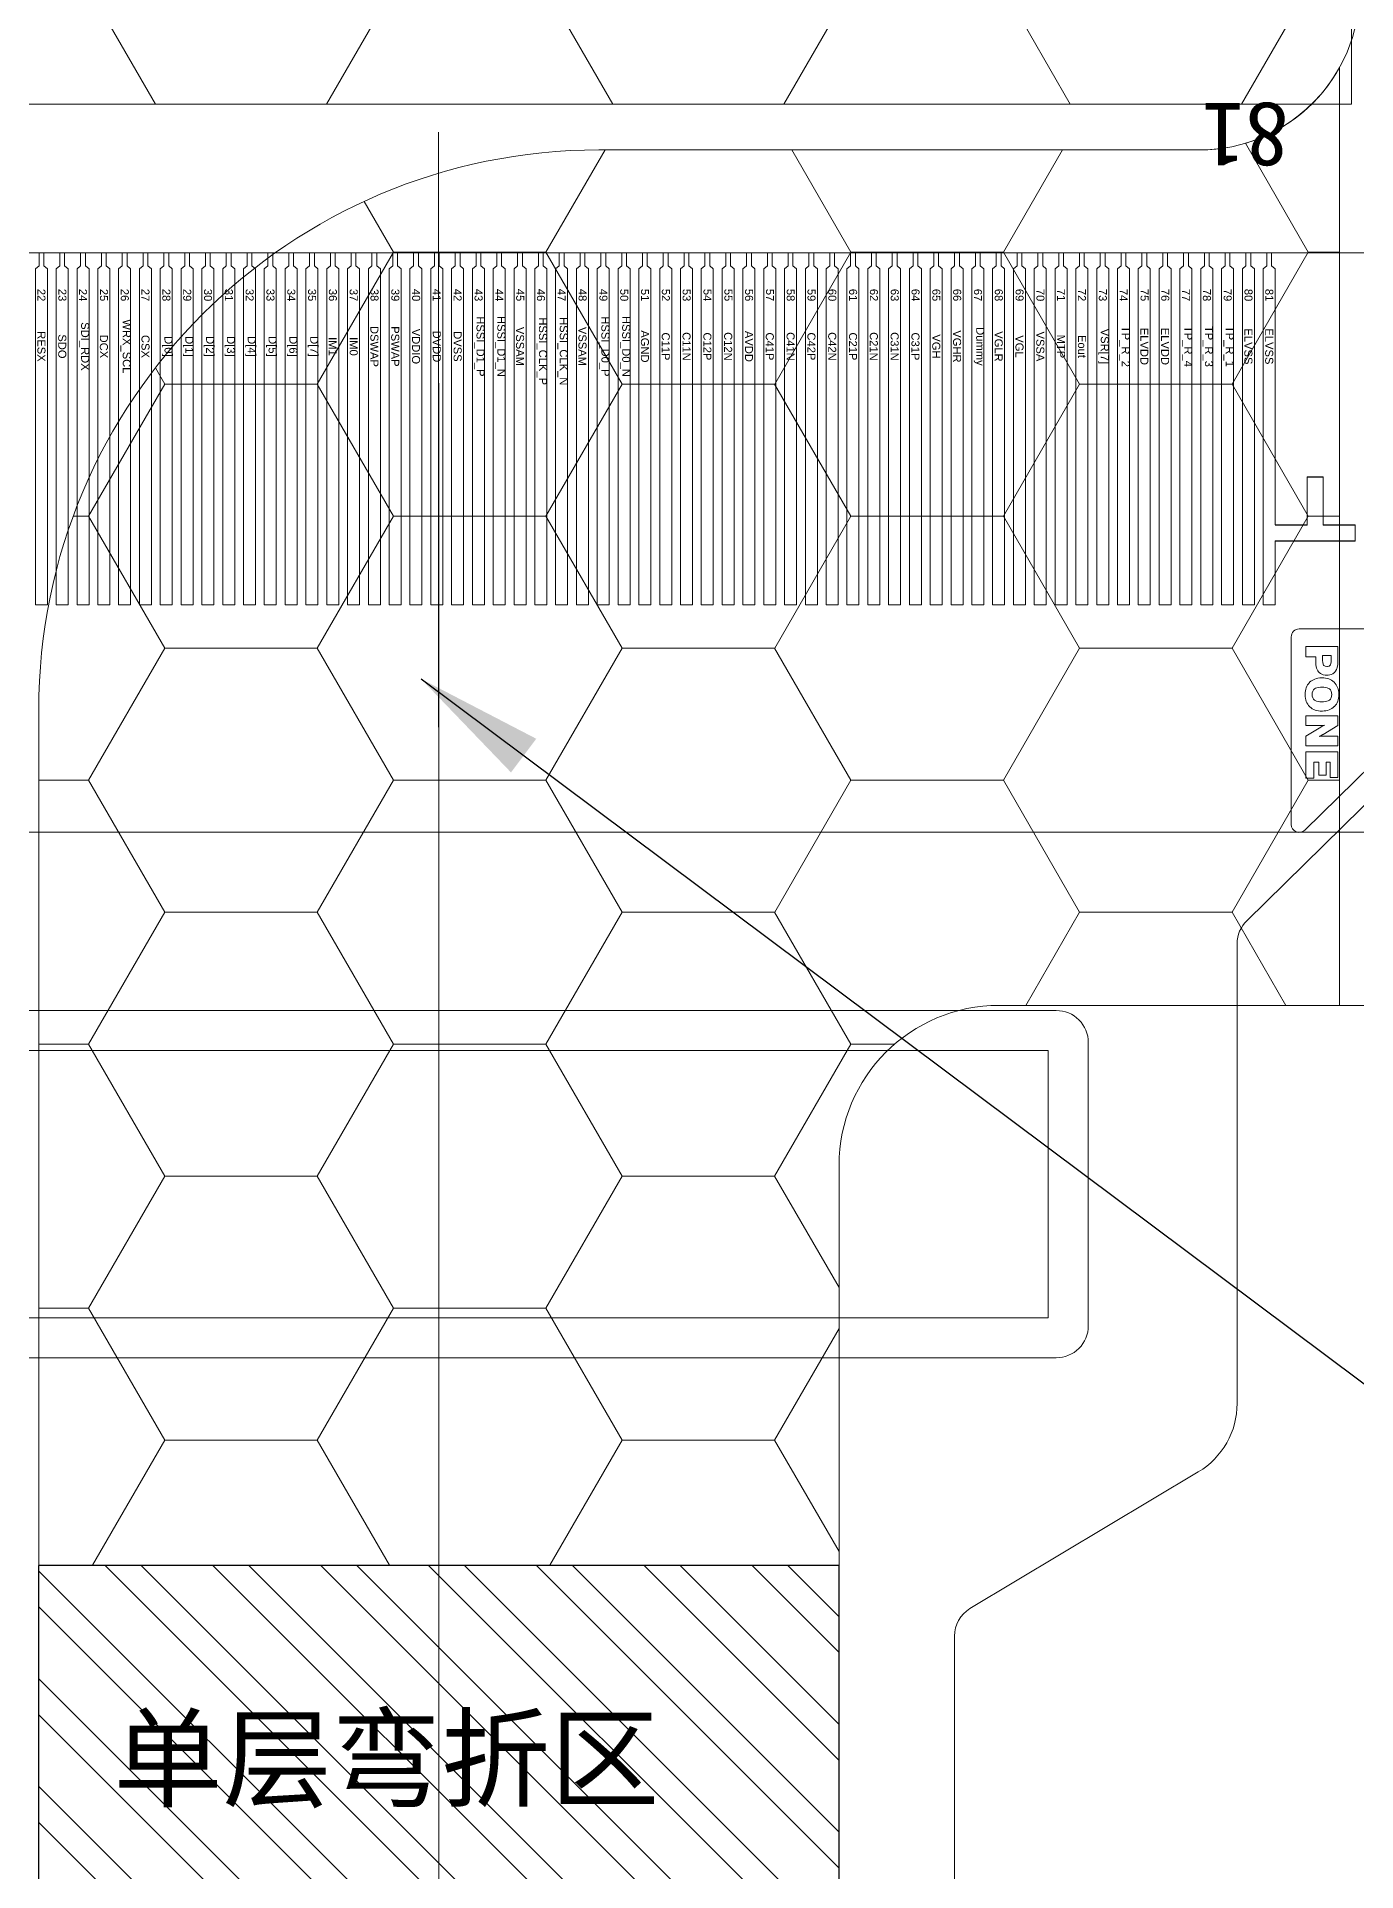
# Model space of a CAD drawing. Header units: millimetres. Extents: x 1403 to 2381, y 158 to 387.
# Drawn here: x 2269.88 to 2278.12, y 297.57 to 309.03 of the extents above; entities that cross this region are included whole.
import ezdxf
from ezdxf.enums import TextEntityAlignment as Align
from ezdxf.lldxf.tags import DXFTag

# ---------------------------------------------------------------- set-up
doc = ezdxf.new("R2010")
doc.units = ezdxf.units.MM
doc.layers.get('0').update_dxf_attribs({"lineweight": 5})
for name, color, linetype, lineweight in [('COF', 2, 'Continuous', 5), ('DIM', 3, 'Continuous', 5), ('EMI', 5, 'Continuous', 5), ('Encap', 210, 'Continuous', 5), ('FPC', 50, 'Continuous', 5), ('ITO', 2, 'Continuous', 5), ('MFPC', 50, 'Continuous', 5)]:
    doc.layers.add(name, color=color, linetype=linetype, lineweight=lineweight)
doc.styles.add('MBC_Arial_Font', font='arial.ttf')
doc.styles.add('RD', font='ROMAND.shx', dxfattribs={"width": 0.8})
doc.styles.add('汉字', font='SimSun.ttf')
tags = doc.linetypes.add('CENTER', pattern=[0.6, 0.375, -0.075, 0.075, -0.075]).pattern_tags.tags
tags[10:11] = [DXFTag(74, 4), DXFTag(75, 0), DXFTag(340, '0'), DXFTag(46, 1.0), DXFTag(50, 0.0), DXFTag(44, 0.0), DXFTag(45, 0.0)]
tags[8:9] = [DXFTag(74, 4), DXFTag(75, 0), DXFTag(340, '0'), DXFTag(46, 1.0), DXFTag(50, 0.0), DXFTag(44, 0.0), DXFTag(45, 0.0)]
tags[6:7] = [DXFTag(74, 4), DXFTag(75, 0), DXFTag(340, '0'), DXFTag(46, 1.0), DXFTag(50, 0.0), DXFTag(44, 0.0), DXFTag(45, 0.0)]
tags[4:5] = [DXFTag(74, 4), DXFTag(75, 0), DXFTag(340, '0'), DXFTag(46, 1.0), DXFTag(50, 0.0), DXFTag(44, 0.0), DXFTag(45, 0.0)]
doc.dimstyles.new('DIM', dxfattribs={"dimtxt": 1.5, "dimasz": 0.8, "dimexe": 0, "dimexo": 0.5, "dimgap": 0.11, "dimtad": 0, "dimzin": 1, "dimdsep": 46, "dimtxsty": 'RD', "dimcen": 0, "dimclrd": 256, "dimclre": 256, "dimclrt": 256, "dimadec": 0, "dimazin": 0, "dimtm": 1e-09, "dimtfac": 1, "dimtofl": 0, "dimtmove": 0, "dimatfit": 3, "dimfxl": 1, "dimlwe": -1, "dimarcsym": 0})
pattern_1 = [(180, (3411.774351580139, 0.001072828725682484), (-1.42875, 0.8248889999999999), [0.9524999999999999, -1.905]), (60.00000000000001, (3411.774351580139, 0.001072828725682484), (1.428749829302342, 0.8248892956570172), [0.9524999999999997, -1.904999999999999]), (120, (3411.774351580139, 0.001072828725682484), (-1.706976584081587e-07, 1.649778295657017), [-1.905, 0.9524999999999998])]

# ---------------------------------------------------------------- blocks, each defined once
blk = doc.blocks.new('R104A3M-001-PNL-V01-C')
at = {"layer": 'Encap', "color": 1, "linetype": 'CENTER', "lineweight": 5}
blk.add_line((264.9482647101402, 289.9157693965858), (264.9482647101402, 340.9086650981951), dxfattribs=at)
blk = doc.blocks.new('R104A3M-002-COF-V01-C')
at = {"layer": 'COF', "color": 4}
blk.add_lwpolyline([(532.543279589846, -65.01320384975122), (526.4758664044011, -65.01320384975168, 0.4142135623724291), (526.2758664044004, -65.2132038497515), (526.2758664043986, -67.90687367031512, -0.263630318389418), (526.178648032027, -68.07844271478905), (524.7526189280461, -68.93273197660602, 0.2636303183895449), (524.5095729971208, -69.36165458779112), (524.5095729971226, -72.23512940502258, -0.2013656865908951), (524.4496537203386, -72.37787880426265), (523.2514422739087, -73.55368988909947, 0.2013656865899348), (523.1915229971228, -73.69643928833955), (523.1915229971228, -76.35152789975143, 0.4142135623724291), (523.3915229971235, -76.5515278997517), (535.6276229971236, -76.5515278997517, 0.4142135623697652), (535.8276229971225, -76.35152789975143), (535.8276229971225, -73.69643928833955, 0.2013656865896812), (535.7677037203384, -73.55368988909856), (534.5694922739085, -72.3778788042618, -0.2013656865918542), (534.5095729971226, -72.23512940502167), (534.5095729971226, -69.36165458779112, 0.2636303183893017), (534.2665270661973, -68.93273197660608), (532.8404979622146, -68.0784427147849, -0.263630318389468), (532.743279589843, -67.90687367031103), (532.7432795898467, -65.21320384975104, 0.4142135623724291)], format="xyb", close=True, dxfattribs=at)
at = {"layer": 'COF', "color": 6}
blk.add_lwpolyline([(525.4395729971247, -71.61652789990075), (525.4395729971247, -69.84652789990065, -0.414213562373095), (525.6395729971255, -69.64652789990066), (533.3795729971234, -69.64652789990066, -0.414213562373095), (533.5795729971242, -69.84652789990065), (533.5795729971242, -71.61652789990075, -0.414213562373095), (533.3795729971234, -71.81652789990073), (525.6395729971255, -71.81652789990073, -0.414213562373095)], format="xyb", close=True, dxfattribs=at)
at = {"layer": 'COF', "color": 1}
blk.add_lwpolyline([(525.6895729971247, -71.56652789990073), (525.6895729971247, -69.89652789990066), (533.3295729971242, -69.89652789990066), (533.3295729971242, -71.56652789990073)], close=True, dxfattribs=at)
at = {"layer": 'COF'}
blk.add_lwpolyline([(524.122072997533, -74.20152789975111, 0.4142135623794217), (524.1720729975323, -74.15152789975144), (524.1720729975323, -72.97954679739314, 0.6647720359823405), (524.0870528167297, -72.94385944758307), (523.3565028163184, -73.66075193852919, 0.2013656866385512), (523.3415229971224, -73.69643928833898), (523.3415229971224, -74.15152789975144, 0.4142135623800876), (523.3915229971217, -74.20152789975145)], format="xyb", close=True, dxfattribs=at)
for points in [[(523.9277116150106, -73.272806349289), (523.9278120672489, -73.36846220610948), (523.9543372832204, -73.36848263421177), (523.9543651397244, -73.287635463534), (524.0002360221342, -73.287604061656), (524.0002081656321, -73.36845123233468), (524.0311708382096, -73.3684855042751), (524.0310953724102, -73.26881603176878), (524.0797709826647, -73.26874352044558), (524.0797709826647, -73.43255706641628), (523.879846038114, -73.43275602938354), (523.8798836865999, -73.27285657540995)], [(523.9726308179625, -73.54186396061993), (523.9743038964507, -73.54097170836792), (523.9839185264618, -73.53562933745832), (523.9928956646099, -73.53085836252865), (523.9951804887996, -73.52965639660431), (523.9847431633834, -73.53100743703033), (523.9843193224615, -73.5310185796319), (523.9741213941479, -73.53154768437287), (523.8798365837856, -73.53167734373471), (523.8798647779431, -73.47069920411047), (524.0797270875692, -73.47059976483467), (524.0797357821748, -73.53174006307415), (523.987445159818, -73.58786821659248), (523.9785417991998, -73.59296350875718), (523.9767065620936, -73.59389264977233), (523.9676925351841, -73.59850146608676), (523.9627616808057, -73.60081701684464), (523.9733500222383, -73.59900524673264), (523.9758192902473, -73.59861407389087), (523.9860798534874, -73.59798544546027), (524.0796791406183, -73.59784118253663), (524.0796509464608, -73.65881932215996), (523.8798881605244, -73.65898139636408), (523.8798537197572, -73.5981027804304)], [(524.0848216200111, -73.80337828401514), (524.0835412338083, -73.81424367103807), (524.0814277693235, -73.8244458200337), (524.0784185916264, -73.8340842546944), (524.0746758593332, -73.8431220862534), (524.0700374138278, -73.85159620347474), (524.0644663663488, -73.85934444774591), (524.0580991293491, -73.86659161260502), (524.0568610343826, -73.8678965631783), (524.0496864652605, -73.87421880770523), (524.0419036113954, -73.87974140174936), (524.0336119964768, -73.88452698024173), (524.0246125731273, -73.8884502733257), (524.0150048650366, -73.8915739159296), (524.0048515071294, -73.89379838436287), (523.9940898644772, -73.89522320231515), (523.9827199370875, -73.89584836978736), (523.979915209241, -73.89588947923255), (523.9684861078813, -73.89550480624291), (523.9575580859337, -73.89432394373068), (523.947193778321, -73.89224736800895), (523.9374927087347, -73.88933771399968), (523.9283922422501, -73.88569450539796), (523.9198554901004, -73.88115558358402), (523.911981975979, -73.87578358348435), (523.9046095412659, -73.86961539386482), (523.9028696071682, -73.86796460057792), (523.896385204026, -73.86082692021989), (523.8907999750545, -73.8531435900453), (523.8860143965603, -73.84485197512674), (523.8820284685526, -73.83595207546784), (523.8789048259468, -73.82634436737533), (523.8766803575154, -73.81619100946716), (523.8752555395613, -73.80542936681775), (523.8746303720918, -73.79405943942527), (523.8746741827736, -73.79200286973571), (523.8751214906906, -73.78047424468639), (523.8763392419669, -73.7697083813531), (523.8785153413801, -73.75940670866873), (523.8815245190772, -73.74976827400803), (523.8852672513704, -73.74073044244994), (523.8899056968739, -73.73225632522679), (523.8954767443529, -73.72450808095743), (523.9018439813544, -73.71726091609742), (523.9028572827765, -73.71609237797782), (523.9100318518986, -73.7097701334518), (523.9178147057637, -73.70424753940586), (523.9262058443701, -73.69952459583999), (523.9351426327949, -73.69570082644566), (523.9447503408874, -73.69257718384267), (523.9549036987946, -73.6903527154094), (523.9657279763696, -73.68882837376748), (523.977097903763, -73.68820320629527), (523.9800021552974, -73.68822473177568), (523.9915307803467, -73.68867203969182), (524.0024588022961, -73.68985290220405), (524.0127235862192, -73.69186684300018), (524.0224246558055, -73.69477649700855), (524.0316246459797, -73.69848234053768), (524.0400618744379, -73.70295862742512), (524.0479980234877, -73.70823110383424), (524.0553078232724, -73.71449881714432), (524.0568487099908, -73.71602434057729), (524.0633957480595, -73.7230624972475), (524.0690805007225, -73.73080846234768), (524.073902967978, -73.73926223588148), (524.0778888959858, -73.74816213554038), (524.0809130149019, -73.75770720870639), (524.0832996419513, -73.76782367785052), (524.0847244599017, -73.77858532050084), (524.0853017527616, -73.79100365289867)], [(524.0373752412879, -73.81297780398324), (524.0325634945648, -73.82106496904669), (524.0265497819191, -73.82686730991952), (524.0194190234788, -73.8311329847578), (524.0109575683045, -73.83442224693806), (524.000866845322, -73.83654719168078), (523.9892832669893, -73.83773261252861), (523.9798961317565, -73.83807727345027), (523.9672581425557, -73.83762650457481), (523.956094184462, -73.83615821359342), (523.9464042574773, -73.83367240050882), (523.9383505202177, -73.83013217655605), (523.9332748120205, -73.8269377953169), (523.9266762816287, -73.82042300326009), (523.9220897505174, -73.81225665819545), (523.9192535363827, -73.80241301395961), (523.9184884954966, -73.79192765717687), (523.9194960567902, -73.78061268306863), (523.9224057107976, -73.77091161348142), (523.9273169812104, -73.76288708334539), (523.9333306938561, -73.75708474247256), (523.9402992936803, -73.75285595639832), (523.9487976376195, -73.74972885283512), (523.9589509955285, -73.74750438440276), (523.9705345738612, -73.74631896355311), (523.9800212327818, -73.74603693755796), (523.9927587456741, -73.74655034136083), (524.003922703766, -73.74801863234131), (524.0135131070629, -73.75044181050032), (524.0216294792472, -73.75388251076254), (524.0265061400632, -73.7569516221505), (524.0331046704587, -73.76346641420639), (524.0377907252578, -73.77169539419663), (524.0404647807782, -73.78157592719651), (524.0413550915155, -73.79186223659997), (524.0402848952936, -73.80327673439785)], [(523.8798892579025, -74.01022945274178), (523.8799530746192, -73.99776476475779), (523.8804484139027, -73.98682213924656), (523.8812131171317, -73.97743846497576), (523.8819785800852, -73.9718067240832), (523.8843683304412, -73.96094479802048), (523.8876391904441, -73.95133210952315), (523.8892969056496, -73.94737344711973), (523.8946981128711, -73.93812888653918), (523.9012790008119, -73.93032146830262), (523.9090395694757, -73.92395119241098), (523.912599377395, -73.92160643453042), (523.9214623882899, -73.91745834790288), (523.931081238984, -73.91475854622274), (523.9416438342532, -73.91320845841744), (523.9493356057928, -73.9129083679021), (523.9608015959157, -73.9134551995079), (523.971390697071, -73.91539536277776), (523.9808043381881, -73.91854095293036), (523.9893042015747, -73.92291771612724), (523.9968276523005, -73.92862517606079), (524.0007793927844, -73.93250161957019), (524.006154431775, -73.93963583896982), (524.0106414391948, -73.94773954910886), (524.0140782564295, -73.95684963874953), (524.0165275184054, -73.96686658420401), (524.0179265901961, -73.97788990916013), (524.0185002653443, -73.98978320116692), (524.0184675128485, -74.02824974050725), (524.0796704460145, -74.02814152221015), (524.0796945039028, -74.09234823060103), (523.8798321942768, -74.09244766987865)], [(523.9760350515307, -74.00890897005627), (523.9760403695918, -74.03517250372022), (523.9221422558066, -74.03515393271698), (523.9221480803453, -74.00931423997679), (523.9226760877109, -73.99589120385588), (523.9243545686722, -73.98527635653807), (523.9269587296903, -73.97760611047795), (523.9281487932903, -73.97571516036567), (523.9348480291656, -73.96992742305372), (523.9448907207834, -73.967216478772), (523.9492912886299, -73.96706816399399), (523.9603926117952, -73.96863597866411), (523.9681554596273, -73.97352150291351), (523.9699434250897, -73.97575829573941), (523.9729890694825, -73.98239911737107), (523.9750659828596, -73.99190384081282), (523.9759493716801, -74.00440887852017)], [(524.3470729971241, -74.35152789975143), (524.3470729971241, -76.451494649751), (524.3245729972941, -76.47149464975098), (524.3245729972941, -76.5515278997517), (524.2945729972935, -76.5515278997517), (524.2945729972935, -76.47149464975098), (524.2720729975272, -76.451494649751), (524.2720729971234, -74.85149465264237), (524.0720729971226, -74.85149465264237), (524.0720729971226, -75.15149465264255), (523.9720729971223, -75.15149465264255), (523.9720729971223, -74.85149465264237), (523.7720729971234, -74.85149465264237), (523.7720729971234, -74.75149465264246), (524.2720729978637, -74.75149465264246), (524.2720729979019, -74.35152789975143)]]:
    blk.add_lwpolyline(points, close=True, dxfattribs=at)
for points in [[(524.4770729969541, -74.35152789975143), (524.4770729962793, -76.451494649751), (524.4545729967331, -76.47149464975098), (524.4545729964932, -76.5515278997517), (524.4245729967342, -76.5515278997517), (524.4245729967342, -76.47149464975098), (524.4020729970789, -76.451494649751), (524.402072997101, -74.35152789975143), (524.4770729963232, -74.35152789975143)], [(524.6070729955222, -74.35152789975143), (524.5320729970781, -74.35152789975143), (524.5320729970781, -76.451494649751), (524.5545729967334, -76.47149464975098), (524.5545729956916, -76.5515278997517), (524.5845729967323, -76.5515278997517), (524.5845729967323, -76.47149464975098), (524.6070729962785, -76.451494649751), (524.6070729969533, -74.35152789975143)], [(524.7370729968234, -74.35152789975143), (524.7370729962795, -76.451494649751), (524.7145729967333, -76.47149464975098), (524.7145729948913, -76.5515278997517), (524.6845729967345, -76.5515278997517), (524.6845729967345, -76.47149464975098), (524.6620729970791, -76.451494649751), (524.6620729954991, -74.35152789975143), (524.7370729947213, -74.35152789975143)], [(524.7920729946982, -74.35152789975143), (524.8670729967953, -74.35152789975143), (524.8670729962787, -76.451494649751), (524.8445729967325, -76.47149464975098), (524.8445729940904, -76.5515278997517), (524.8145729967337, -76.5515278997517), (524.8145729967337, -76.47149464975098), (524.7920729970783, -76.451494649751), (524.7920729976222, -74.35152789975143)], [(524.9970729931194, -74.35152789975143), (524.9220729970775, -74.35152789975143), (524.9220729970793, -76.451494649751), (524.9445729967347, -76.47149464975098), (524.9445729932888, -76.5515278997517), (524.9745729967335, -76.5515278997517), (524.9745729967335, -76.47149464975098), (524.9970729962797, -76.451494649751), (524.9970729970564, -74.35152789975143)], [(525.1270729923185, -74.35152789975143), (525.0520729978534, -74.35152789975143), (525.0520729970785, -76.451494649751), (525.0745729967339, -76.47149464975098), (525.0745729924879, -76.5515278997517), (525.1045729967327, -76.5515278997517), (525.1045729967327, -76.47149464975098), (525.1270729962789, -76.451494649751), (525.1270729970938, -74.35152789975143)], [(525.2570729915176, -74.35152789975143), (525.1820729970796, -74.35152789975143), (525.1820729970796, -76.451494649751), (525.2045729967349, -76.47149464975098), (525.204572991687, -76.5515278997517), (525.2345729967337, -76.5515278997517), (525.2345729967337, -76.47149464975098), (525.2570729962799, -76.451494649751), (525.2570729970948, -74.35152789975143)], [(525.3870729907167, -74.35152789975143), (525.3120729970788, -74.35152789975143), (525.3120729970788, -76.451494649751), (525.3345729967341, -76.47149464975098), (525.334572990886, -76.5515278997517), (525.3645729967329, -76.5515278997517), (525.3645729967329, -76.47149464975098), (525.3870729962791, -76.451494649751), (525.387072997094, -74.35152789975143)], [(525.517072997095, -74.35152789975143), (525.5170729962801, -76.451494649751), (525.494572996734, -76.47149464975098), (525.4945729900858, -76.5515278997517), (525.4645729967351, -76.5515278997517), (525.4645729967351, -76.47149464975098), (525.4420729970798, -76.451494649751), (525.4420729906935, -74.35152789975143), (525.5170729899157, -74.35152789975143)], [(525.6470729968105, -74.35152789975143), (525.6470729962793, -76.451494649751), (525.6245729967331, -76.47149464975098), (525.6245729892848, -76.5515278997517), (525.5945729967343, -76.5515278997517), (525.5945729967343, -76.47149464975098), (525.572072997079, -76.451494649751), (525.5720729898926, -74.35152789975143), (525.6470729891148, -74.35152789975143)], [(525.7770729968079, -74.35152789975143), (525.7770729962785, -76.451494649751), (525.7545729967323, -76.47149464975098), (525.7545729884839, -76.5515278997517), (525.7245729967335, -76.5515278997517), (525.7245729967335, -76.47149464975098), (525.7020729970782, -76.451494649751), (525.7020729890917, -74.35152789975143), (525.7770729883139, -74.35152789975143)], [(525.9070729968071, -74.35152789975143), (525.9070729962796, -76.451494649751), (525.8845729967334, -76.47149464975098), (525.884572987683, -76.5515278997517), (525.8545729967345, -76.5515278997517), (525.8545729967345, -76.47149464975098), (525.8320729970792, -76.451494649751), (525.8320729882907, -74.35152789975143), (525.907072987513, -74.35152789975143)], [(526.037072986712, -74.35152789975143), (525.9620729970802, -74.35152789975143), (525.9620729970784, -76.451494649751), (525.9845729967337, -76.47149464975098), (525.9845729868814, -76.5515278997517), (526.0145729967326, -76.5515278997517), (526.0145729967326, -76.47149464975098), (526.0370729962788, -76.451494649751), (526.0370729968081, -74.35152789975143)], [(526.1670729967655, -74.35152789975143), (526.1670729962798, -76.451494649751), (526.1445729967336, -76.47149464975098), (526.1445729860811, -76.5515278997517), (526.1145729967348, -76.5515278997517), (526.1145729967348, -76.47149464975098), (526.0920729970794, -76.451494649751), (526.0920729866889, -74.35152789975143), (526.1670729859111, -74.35152789975143)], [(526.2970729968174, -74.35152789975143), (526.297072996279, -76.451494649751), (526.2745729967328, -76.47149464975098), (526.2745729852802, -76.5515278997517), (526.244572996734, -76.5515278997517), (526.244572996734, -76.47149464975098), (526.2220729970786, -76.451494649751), (526.222072985888, -74.35152789975143), (526.2970729851102, -74.35152789975143)], [(526.4270729968184, -74.35152789975143), (526.42707299628, -76.451494649751), (526.4045729967338, -76.47149464975098), (526.4045729844793, -76.5515278997517), (526.374572996735, -76.5515278997517), (526.374572996735, -76.47149464975098), (526.3520729970796, -76.451494649751), (526.352072985087, -74.35152789975143), (526.4270729843092, -74.35152789975143)], [(526.5570729968158, -74.35152789975143), (526.5570729962792, -76.451494649751), (526.534572996733, -76.47149464975098), (526.5345729836783, -76.5515278997517), (526.5045729967342, -76.5515278997517), (526.5045729967342, -76.47149464975098), (526.4820729970788, -76.451494649751), (526.4820729842861, -74.35152789975143), (526.5570729835083, -74.35152789975143)], [(526.687072996815, -74.35152789975143), (526.6870729962784, -76.451494649751), (526.6645729967322, -76.47149464975098), (526.6645729828774, -76.5515278997517), (526.6345729967334, -76.5515278997517), (526.6345729967334, -76.47149464975098), (526.612072997078, -76.451494649751), (526.6120729834852, -74.35152789975143), (526.6870729827074, -74.35152789975143)], [(526.817072996816, -74.35152789975143), (526.8170729962794, -76.451494649751), (526.7945729967332, -76.47149464975098), (526.7945729820765, -76.5515278997517), (526.7645729967344, -76.5515278997517), (526.7645729967344, -76.47149464975098), (526.742072997079, -76.451494649751), (526.7420729826842, -74.35152789975143), (526.8170729819064, -74.35152789975143)], [(526.9470729968152, -74.35152789975143), (526.9470729962786, -76.451494649751), (526.9245729967324, -76.47149464975098), (526.9245729812756, -76.5515278997517), (526.8945729967336, -76.5515278997517), (526.8945729967336, -76.47149464975098), (526.8720729970782, -76.451494649751), (526.8720729818833, -74.35152789975143), (526.9470729811055, -74.35152789975143)], [(527.0770729968144, -74.35152789975143), (527.0770729962796, -76.451494649751), (527.0545729967334, -76.47149464975098), (527.0545729804746, -76.5515278997517), (527.0245729967346, -76.5515278997517), (527.0245729967346, -76.47149464975098), (527.0020729970793, -76.451494649751), (527.0020729810824, -74.35152789975143), (527.0770729803046, -74.35152789975143)], [(527.2070729968136, -74.35152789975143), (527.2070729962788, -76.451494649751), (527.1845729967326, -76.47149464975098), (527.1845729796737, -76.5515278997517), (527.1545729967338, -76.5515278997517), (527.1545729967338, -76.47149464975098), (527.1320729970785, -76.451494649751), (527.1320729802815, -74.35152789975143), (527.2070729795037, -74.35152789975143)], [(527.3370729968146, -74.35152789975143), (527.3370729962799, -76.451494649751), (527.3145729967337, -76.47149464975098), (527.3145729788728, -76.5515278997517), (527.2845729967348, -76.5515278997517), (527.2845729967348, -76.47149464975098), (527.2620729970795, -76.451494649751), (527.2620729794805, -74.35152789975143), (527.3370729787027, -74.35152789975143)], [(527.4670729968138, -74.35152789975143), (527.4670729962791, -76.451494649751), (527.4445729967329, -76.47149464975098), (527.4445729780718, -76.5515278997517), (527.414572996734, -76.5515278997517), (527.414572996734, -76.47149464975098), (527.3920729970787, -76.451494649751), (527.3920729786796, -74.35152789975143), (527.4670729779018, -74.35152789975143)], [(527.5970729771009, -74.35152789975143), (527.5220729970779, -74.35152789975143), (527.5220729970797, -76.451494649751), (527.544572996735, -76.47149464975098), (527.5445729772703, -76.5515278997517), (527.5745729967339, -76.5515278997517), (527.5745729967339, -76.47149464975098), (527.5970729962801, -76.451494649751), (527.597072996824, -74.35152789975143)], [(527.7270729763, -74.35152789975143), (527.6520729970807, -74.35152789975143), (527.6520729970789, -76.451494649751), (527.6745729967342, -76.47149464975098), (527.6745729764693, -76.5515278997517), (527.7045729967331, -76.5515278997517), (527.7045729967331, -76.47149464975098), (527.7270729962793, -76.451494649751), (527.7270729968232, -74.35152789975143)], [(527.8570729968224, -74.35152789975143), (527.8570729962785, -76.451494649751), (527.8345729967323, -76.47149464975098), (527.8345729756691, -76.5515278997517), (527.8045729967334, -76.5515278997517), (527.8045729967334, -76.47149464975098), (527.7820729970781, -76.451494649751), (527.7820729762768, -74.35152789975143), (527.857072975499, -74.35152789975143)], [(527.9870729968252, -74.35152789975143), (527.9870729962795, -76.451494649751), (527.9645729967333, -76.47149464975098), (527.9645729748681, -76.5515278997517), (527.9345729967345, -76.5515278997517), (527.9345729967345, -76.47149464975098), (527.9120729970791, -76.451494649751), (527.9120729754759, -74.35152789975143), (527.9870729746981, -74.35152789975143)], [(528.1170729968244, -74.35152789975143), (528.1170729962787, -76.451494649751), (528.0945729967325, -76.47149464975098), (528.0945729740672, -76.5515278997517), (528.0645729967337, -76.5515278997517), (528.0645729967337, -76.47149464975098), (528.0420729970783, -76.451494649751), (528.042072974675, -74.35152789975143), (528.1170729738972, -74.35152789975143)], [(528.2470729968236, -74.35152789975143), (528.2470729962797, -76.451494649751), (528.2245729967335, -76.47149464975098), (528.2245729732663, -76.5515278997517), (528.1945729967347, -76.5515278997517), (528.1945729967347, -76.47149464975098), (528.1720729970793, -76.451494649751), (528.172072973874, -74.35152789975143), (528.2470729730962, -74.35152789975143)], [(528.377072996821, -74.35152789975143), (528.3770729962789, -76.451494649751), (528.3545729967327, -76.47149464975098), (528.3545729724653, -76.5515278997517), (528.3245729967339, -76.5515278997517), (528.3245729967339, -76.47149464975098), (528.3020729970785, -76.451494649751), (528.3020729730731, -74.35152789975143), (528.3770729722953, -74.35152789975143)], [(528.5070729714944, -74.35152789975143), (528.4320729970814, -74.35152789975143), (528.4320729970796, -76.451494649751), (528.4545729967349, -76.47149464975098), (528.4545729716638, -76.5515278997517), (528.4845729967337, -76.5515278997517), (528.4845729967337, -76.47149464975098), (528.5070729962799, -76.451494649751), (528.5070729968238, -74.35152789975143)], [(528.6370729968212, -74.35152789975143), (528.6370729962791, -76.451494649751), (528.6145729967329, -76.47149464975098), (528.6145729708635, -76.5515278997517), (528.5845729967341, -76.5515278997517), (528.5845729967341, -76.47149464975098), (528.5620729970788, -76.451494649751), (528.5620729714713, -74.35152789975143), (528.6370729706935, -74.35152789975143)], [(528.767072996824, -74.35152789975143), (528.7670729962801, -76.451494649751), (528.744572996734, -76.47149464975098), (528.7445729700626, -76.5515278997517), (528.7145729967351, -76.5515278997517), (528.7145729967351, -76.47149464975098), (528.6920729970798, -76.451494649751), (528.6920729706703, -74.35152789975143), (528.7670729698925, -74.35152789975143)], [(528.8970729968214, -74.35152789975143), (528.8970729962793, -76.451494649751), (528.8745729967331, -76.47149464975098), (528.8745729692616, -76.5515278997517), (528.8445729967343, -76.5515278997517), (528.8445729967343, -76.47149464975098), (528.822072997079, -76.451494649751), (528.8220729698694, -74.35152789975143), (528.8970729690916, -74.35152789975143)], [(529.0270729968224, -74.35152789975143), (529.0270729962785, -76.451494649751), (529.0045729967323, -76.47149464975098), (529.0045729684607, -76.5515278997517), (528.9745729967335, -76.5515278997517), (528.9745729967335, -76.47149464975098), (528.9520729970782, -76.451494649751), (528.9520729690685, -74.35152789975143), (529.0270729682907, -74.35152789975143)], [(529.1570729968234, -74.35152789975143), (529.1570729962796, -76.451494649751), (529.1345729967334, -76.47149464975098), (529.1345729676598, -76.5515278997517), (529.1045729967345, -76.5515278997517), (529.1045729967345, -76.47149464975098), (529.0820729970792, -76.451494649751), (529.0820729682675, -74.35152789975143), (529.1570729674897, -74.35152789975143)], [(529.2870729968208, -74.35152789975143), (529.2870729962788, -76.451494649751), (529.2645729967326, -76.47149464975098), (529.2645729668589, -76.5515278997517), (529.2345729967337, -76.5515278997517), (529.2345729967337, -76.47149464975098), (529.2120729970784, -76.451494649751), (529.2120729674666, -74.35152789975143), (529.2870729666888, -74.35152789975143)], [(529.41707299682, -74.35152789975143), (529.4170729962798, -76.451494649751), (529.3945729967336, -76.47149464975098), (529.3945729660579, -76.5515278997517), (529.3645729967348, -76.5515278997517), (529.3645729967348, -76.47149464975098), (529.3420729970794, -76.451494649751), (529.3420729666657, -74.35152789975143), (529.4170729658879, -74.35152789975143)], [(529.547072996821, -74.35152789975143), (529.547072996279, -76.451494649751), (529.5245729967328, -76.47149464975098), (529.524572965257, -76.5515278997517), (529.494572996734, -76.5515278997517), (529.494572996734, -76.47149464975098), (529.4720729970786, -76.451494649751), (529.4720729658648, -74.35152789975143), (529.547072965087, -74.35152789975143)], [(529.6770729968421, -74.35152789975143), (529.67707299628, -76.451494649751), (529.6545729967338, -76.47149464975098), (529.6545729644561, -76.5515278997517), (529.624572996735, -76.5515278997517), (529.624572996735, -76.47149464975098), (529.6020729970796, -76.451494649751), (529.6020729650638, -74.35152789975143), (529.677072964286, -74.35152789975143)], [(529.8070729968431, -74.35152789975143), (529.8070729962792, -76.451494649751), (529.784572996733, -76.47149464975098), (529.7845729636551, -76.5515278997517), (529.7545729967342, -76.5515278997517), (529.7545729967342, -76.47149464975098), (529.7320729970788, -76.451494649751), (529.7320729642629, -74.35152789975143), (529.8070729634851, -74.35152789975143)], [(529.9370729968387, -74.35152789975143), (529.9370729962784, -76.451494649751), (529.9145729967322, -76.47149464975098), (529.9145729628542, -76.5515278997517), (529.8845729967334, -76.5515278997517), (529.8845729967334, -76.47149464975098), (529.862072997078, -76.451494649751), (529.862072963462, -74.35152789975143), (529.9370729626842, -74.35152789975143)], [(530.0670729968433, -74.35152789975143), (530.0670729962794, -76.451494649751), (530.0445729967332, -76.47149464975098), (530.0445729620533, -76.5515278997517), (530.0145729967344, -76.5515278997517), (530.0145729967344, -76.47149464975098), (529.992072997079, -76.451494649751), (529.992072962661, -74.35152789975143), (530.0670729618832, -74.35152789975143)], [(530.1970729968407, -74.35152789975143), (530.1970729962786, -76.451494649751), (530.1745729967324, -76.47149464975098), (530.1745729612524, -76.5515278997517), (530.1445729967336, -76.5515278997517), (530.1445729967336, -76.47149464975098), (530.1220729970782, -76.451494649751), (530.1220729618601, -74.35152789975143), (530.1970729610823, -74.35152789975143)], [(530.3270729602814, -74.35152789975143), (530.2520729970774, -74.35152789975143), (530.2520729970793, -76.451494649751), (530.2745729967346, -76.47149464975098), (530.2745729604508, -76.5515278997517), (530.3045729967334, -76.5515278997517), (530.3045729967334, -76.47149464975098), (530.3270729962796, -76.451494649751), (530.3270729968435, -74.35152789975143)], [(530.4570729968391, -74.35152789975143), (530.4570729962788, -76.451494649751), (530.4345729967326, -76.47149464975098), (530.4345729596505, -76.5515278997517), (530.4045729967338, -76.5515278997517), (530.4045729967338, -76.47149464975098), (530.3820729970785, -76.451494649751), (530.3820729602583, -74.35152789975143), (530.4570729594805, -74.35152789975143)], [(530.5870729968401, -74.35152789975143), (530.5870729962799, -76.451494649751), (530.5645729967337, -76.47149464975098), (530.5645729588496, -76.5515278997517), (530.5345729967348, -76.5515278997517), (530.5345729967348, -76.47149464975098), (530.5120729970795, -76.451494649751), (530.5120729594573, -74.35152789975143), (530.5870729586795, -74.35152789975143)], [(530.7170729968393, -74.35152789975143), (530.7170729962791, -76.451494649751), (530.6945729967329, -76.47149464975098), (530.6945729580486, -76.5515278997517), (530.664572996734, -76.5515278997517), (530.664572996734, -76.47149464975098), (530.6420729970787, -76.451494649751), (530.6420729586564, -74.35152789975143), (530.7170729578786, -74.35152789975143)], [(530.8470729968403, -74.35152789975143), (530.8470729962801, -76.451494649751), (530.8245729967339, -76.47149464975098), (530.8245729572477, -76.5515278997517), (530.794572996735, -76.5515278997517), (530.794572996735, -76.47149464975098), (530.7720729970797, -76.451494649751), (530.7720729578555, -74.35152789975143), (530.8470729570777, -74.35152789975143)], [(530.9770729968413, -74.35152789975143), (530.9770729962793, -76.451494649751), (530.9545729967331, -76.47149464975098), (530.9545729564468, -76.5515278997517), (530.9245729967342, -76.5515278997517), (530.9245729967342, -76.47149464975098), (530.9020729970789, -76.451494649751), (530.9020729570545, -74.35152789975143), (530.9770729562767, -74.35152789975143)], [(531.1070729968387, -74.35152789975143), (531.1070729962785, -76.451494649751), (531.0845729967323, -76.47149464975098), (531.0845729556459, -76.5515278997517), (531.0545729967334, -76.5515278997517), (531.0545729967334, -76.47149464975098), (531.0320729970781, -76.451494649751), (531.0320729562536, -74.35152789975143), (531.1070729554758, -74.35152789975143)], [(531.2370729968397, -74.35152789975143), (531.2370729962795, -76.451494649751), (531.2145729967333, -76.47149464975098), (531.2145729548449, -76.5515278997517), (531.1845729967345, -76.5515278997517), (531.1845729967345, -76.47149464975098), (531.1620729970791, -76.451494649751), (531.1620729554527, -74.35152789975143), (531.2370729546749, -74.35152789975143)], [(531.3670729968389, -74.35152789975143), (531.3670729962787, -76.451494649751), (531.3445729967325, -76.47149464975098), (531.344572954044, -76.5515278997517), (531.3145729967337, -76.5515278997517), (531.3145729967337, -76.47149464975098), (531.2920729970783, -76.451494649751), (531.2920729546518, -74.35152789975143), (531.367072953874, -74.35152789975143)], [(531.4970729968418, -74.35152789975143), (531.4970729962797, -76.451494649751), (531.4745729967335, -76.47149464975098), (531.4745729532431, -76.5515278997517), (531.4445729967347, -76.5515278997517), (531.4445729967347, -76.47149464975098), (531.4220729970793, -76.451494649751), (531.4220729538508, -74.35152789975143), (531.497072953073, -74.35152789975143)], [(531.627072996841, -74.35152789975143), (531.6270729962789, -76.451494649751), (531.6045729967327, -76.47149464975098), (531.6045729524421, -76.5515278997517), (531.5745729967339, -76.5515278997517), (531.5745729967339, -76.47149464975098), (531.5520729970785, -76.451494649751), (531.5520729530499, -74.35152789975143), (531.6270729522721, -74.35152789975143)], [(531.7570729968402, -74.35152789975143), (531.7570729962799, -76.451494649751), (531.7345729967337, -76.47149464975098), (531.7345729516412, -76.5515278997517), (531.7045729967349, -76.5515278997517), (531.7045729967349, -76.47149464975098), (531.6820729970796, -76.451494649751), (531.682072952249, -74.35152789975143), (531.7570729514712, -74.35152789975143)], [(531.8870729968394, -74.35152789975143), (531.8870729962791, -76.451494649751), (531.8645729967329, -76.47149464975098), (531.8645729508403, -76.5515278997517), (531.8345729967341, -76.5515278997517), (531.8345729967341, -76.47149464975098), (531.8120729970788, -76.451494649751), (531.812072951448, -74.35152789975143), (531.8870729506702, -74.35152789975143)], [(532.0170729968404, -74.35152789975143), (532.0170729962801, -76.451494649751), (531.994572996734, -76.47149464975098), (531.9945729500394, -76.5515278997517), (531.9645729967351, -76.5515278997517), (531.9645729967351, -76.47149464975098), (531.9420729970798, -76.451494649751), (531.9420729506471, -74.35152789975143), (532.0170729498693, -74.35152789975143)]]:
    blk.add_lwpolyline(points, dxfattribs=at)
at = {"layer": 'COF', "color": 6, "ltscale": 10, "style": 'MBC_Arial_Font'}
for s, p in [('HSSI_D0_N', (528.3513711358946, -75.96728700021265)), ('HSSI_D0_P', (528.4813711358938, -75.96728700021265)), ('HSSI_CLK_N', (528.741371135894, -75.93734685649895)), ('HSSI_CLK_P', (528.8713711358951, -75.93734685649895)), ('HSSI_D1_N', (529.1313711358953, -75.96728700021265)), ('HSSI_D1_P', (529.2613711358945, -75.96728700021265)), ('ELVSS', (524.3343997852799, -75.96728700021265)), ('ELVSS', (524.4643997852809, -75.96728700021265)), ('TP_R_1', (524.580723114067, -75.96728700021265)), ('TP_R_3', (524.7107231140681, -75.96728700021265)), ('TP_R_4', (524.8405184755948, -75.96728700021265)), ('ELVDD', (524.9843997852795, -75.96728700021265)), ('ELVDD', (525.1143997852805, -75.96728700021265)), ('TP_R_2', (525.2307231140667, -75.96728700021265)), ('VSR[7]', (525.3613711358948, -75.96728700021265)), ('Eout', (525.5035812313918, -75.96728700021265)), ('MTP', (525.634399785281, -75.96728700021265)), ('VSSA', (525.7643997852801, -75.96728700021265)), ('VGL', (525.8943997852812, -75.96728700021265)), ('VGLR', (526.0243997852804, -75.96728700021265)), ('Dummy', (526.1396999217059, -75.96728700021265)), ('VGHR', (526.2843997852806, -75.96728700021265)), ('VGH', (526.4143997852798, -75.96728700021265)), ('C31P', (526.5443656788693, -75.96728700021265)), ('C31N', (526.6743656788685, -75.96728700021265)), ('C21N', (526.804399785281, -75.96728700021265)), ('C21P', (526.9343997852802, -75.96728700021265)), ('C42N', (527.0643997852794, -75.96728700021265)), ('C42P', (527.1943997852804, -75.96728700021265)), ('C41N', (527.3243997852796, -75.96728700021265)), ('C41P', (527.4543997852807, -75.96728700021265)), ('AVDD', (527.5843997852799, -75.96728700021265)), ('C12N', (527.7143997852809, -75.96728700021265)), ('C12P', (527.8443997852801, -75.96728700021265)), ('C11N', (527.9743997852811, -75.96728700021265)), ('C11P', (528.1043997852803, -75.96728700021265)), ('AGND', (528.2343997852795, -75.96728700021265)), ('VSSAM', (528.6243997852807, -75.96728700021265)), ('VSSAM', (529.0143997852801, -75.96728700021265)), ('DVSS', (529.4043997852796, -75.96728700021265)), ('DVDD', (529.5343997852806, -75.96728700021265)), ('VDDIO', (529.6644338916931, -75.96728700021265)), ('PSWAP', (529.7943997852808, -75.96728700021265)), ('DSWAP', (529.92439978528, -75.96728700021265)), ('CSX', (531.3543997852803, -75.96728700021265)), ('WRX_SCL', (531.4713711358936, -75.96728700021265)), ('DCX', (531.6143997852805, -75.96728700021265)), ('SDI_RDX', (531.7313711358938, -75.96728700021265)), ('SDO', (531.874433891694, -75.96728700021265)), ('RESX', (532.0043997852799, -75.96728700021265)), ('IM0', (530.0537517634539, -75.96728700021265)), ('IM1', (530.1846044237527, -75.96728700021265)), ('D[7]', (530.3005184755939, -75.96728700021265)), ('D[6]', (530.4307231140674, -75.96728700021265)), ('D[5]', (530.5605184755941, -75.96728700021265)), ('D[4]', (530.6905184755951, -75.96728700021265)), ('D[3]', (530.8207231140668, -75.96728700021265)), ('D[2]', (530.9507231140678, -75.96728700021265)), ('D[1]', (531.080723114067, -75.96728700021265)), ('D[0]', (531.2107231140681, -75.96728700021265)), ('81', (524.3337517634527, -76.28825290549946)), ('80', (524.4637517634537, -76.28825290549946)), ('79', (524.5937517634529, -76.28825290549946)), ('78', (524.723751763454, -76.28825290549946)), ('77', (524.8537517634531, -76.28825290549946)), ('76', (524.9837517634523, -76.28825290549946)), ('75', (525.1128991031537, -76.28825290549946)), ('74', (525.2443997852797, -76.28825290549946)), ('73', (525.3737176570421, -76.28825290549946)), ('72', (525.5046044237524, -76.28825290549946)), ('71', (525.6346044237534, -76.28825290549946)), ('70', (525.763751763453, -76.28825290549946)), ('69', (525.893751763454, -76.28825290549946)), ('68', (526.0237517634532, -76.28825290549946)), ('67', (526.1537517634524, -76.28825290549946)), ('66', (526.2837517634534, -76.28825290549946)), ('65', (526.4137517634526, -76.28825290549946)), ('64', (526.5437517634537, -76.28825290549946)), ('63', (526.6737176570414, -76.28825290549946)), ('62', (526.8037517634539, -76.28825290549946)), ('61', (526.9337517634531, -76.28825290549946)), ('60', (527.0637517634523, -76.28825290549946)), ('59', (527.1937517634533, -76.28825290549946)), ('58', (527.3237517634525, -76.28825290549946)), ('57', (527.4528991031539, -76.28825290549946)), ('56', (527.5837517634527, -76.28825290549946)), ('55', (527.7128649967408, -76.28825290549946)), ('54', (527.8435471249804, -76.28825290549946)), ('53', (527.9737176570425, -76.28825290549946)), ('52', (528.1037517634531, -76.28825290549946)), ('51', (528.2337517634523, -76.28825290549946)), ('50', (528.3637517634534, -76.28825290549946)), ('49', (528.4937517634526, -76.28825290549946)), ('48', (528.6237517634536, -76.28825290549946)), ('47', (528.7543997852799, -76.28825290549946)), ('46', (528.8837517634538, -76.28825290549946)), ('45', (529.0135471249805, -76.28825290549946)), ('44', (529.1443997852812, -76.28825290549946)), ('43', (529.2737176570417, -76.28825290549946)), ('42', (529.4046044237521, -76.28825290549946)), ('41', (529.5346044237531, -76.28825290549946)), ('40', (529.6637517634526, -76.28825290549946)), ('39', (529.7937176570422, -76.28825290549946)), ('38', (529.9237176570414, -76.28825290549946)), ('37', (530.0537176570424, -76.28825290549946)), ('36', (530.1837176570416, -76.28825290549946)), ('35', (530.3137176570408, -76.28825290549946)), ('34', (530.4437176570418, -76.28825290549946)), ('33', (530.573717657041, -76.28825290549946)), ('32', (530.703717657042, -76.28825290549946)), ('31', (530.8337176570412, -76.28825290549946)), ('30', (530.9637176570423, -76.28825290549946)), ('29', (531.0937517634529, -76.28825290549946)), ('28', (531.223751763454, -76.28825290549946)), ('27', (531.3546044237528, -76.28825290549946)), ('26', (531.4837517634523, -76.28825290549946)), ('25', (531.6137517634534, -76.28825290549946)), ('24', (531.7446044237522, -76.28825290549946)), ('23', (531.8737176570421, -76.28825290549946)), ('22', (532.0046044237524, -76.28825290549946))]:
    blk.add_text(s, height=0.05, rotation=90, dxfattribs=at).set_placement(p, align=Align.CENTER)
blk = doc.blocks.new('R104A3M-011-MFPC-V01-C')
at = {"layer": 'EMI', "lineweight": 5}
h = blk.add_hatch(dxfattribs=at)
h.set_pattern_fill('HONEY', color=5, scale=0.3)
h.set_pattern_definition(pattern_1)
edge = h.paths.add_edge_path()
edge.add_arc((1742.969436991209, 318.6113019844436), 1, 180, 270)
edge.add_line((1742.969436991209, 317.6113019844436), (1749.969436991209, 317.6113019844436))
edge.add_line((1749.969436991209, 317.6113019844436), (1751.773061896351, 317.6113019844427))
edge.add_line((1751.773061896351, 317.6113019844427), (1751.773061896351, 308.6113019844438))
edge.add_line((1751.773061896351, 308.6113019844438), (1735.469436990399, 308.6113019844438))
edge.add_line((1735.469436990399, 308.6113019844438), (1735.469436990399, 321.4251548950233))
edge.add_line((1735.469436990399, 321.4251548950233), (1736.769436991181, 321.4251548950817))
edge.add_arc((1736.769436991136, 322.4251548950815), 0.9999999999997726, 270.0000000025794, 354.2608295250936)
edge.add_line((1737.764424428247, 322.3251548951225), (1741.969436991085, 322.3251548951225))
edge.add_line((1741.969436991085, 322.3251548951225), (1741.969436991209, 318.6113019844422))
at = {"color": 1, "linetype": 'CENTER', "lineweight": 5}
blk.add_lwpolyline([(1746.069436990655, 304.7176336967633), (1746.069436990655, 308.4366904922186)], dxfattribs=at)
at = {"layer": 'EMI', "color": 5, "lineweight": 5}
blk.add_lwpolyline([(1741.969436991209, 318.6113019844422), (1741.969436991209, 318.6113019844436, 0.414213562373095), (1742.969436991209, 317.6113019844436), (1749.969436991209, 317.6113019844436), (1749.969436991209, 317.6113019844436), (1751.773061896351, 317.6113019844427), (1751.773061896351, 308.6113019844438), (1735.469436990399, 308.6113019844438), (1735.469436990399, 321.4251548950233), (1736.769436991181, 321.4251548950817, 0.3851703882136169), (1737.764424428247, 322.3251548951225), (1741.969436991085, 322.3251548951225)], format="xyb", close=True, dxfattribs=at)
at = {"layer": 'FPC', "color": 7, "lineweight": 5}
blk.add_lwpolyline([(1751.295436990821, 305.8802061293038), (1751.795436990977, 305.8802061293038), (1751.795436990977, 305.9802061293063), (1751.595436990975, 305.9802061293063), (1751.595436990975, 306.2802061293053), (1751.495436990977, 306.2802061293053), (1751.495436990977, 305.9802061293062), (1751.295436990821, 305.9802061293062)], dxfattribs=at)
at = {"layer": 'MFPC', "color": 1, "lineweight": 5}
blk.add_lwpolyline([(1741.969436990888, 328.3482488532809), (1741.969436991208, 318.6113019844099, 0.4142135623634719), (1742.969436991208, 317.6113019844427), (1756.823040628906, 317.6113019844427, -0.4142135623730951), (1757.823040628906, 316.6113019844427), (1757.823040628906, 310.9251548962561, -0.4142135623730951), (1755.823040628906, 308.9251548962561), (1754.377524375517, 308.9251548962561, 0.4142135623730951), (1753.377524375517, 307.9251548962561), (1753.377524375517, 305.0613019844461, -0.4142135623729619), (1752.377524375517, 304.0613019844461), (1738.738769780751, 304.0613019844398, 0.4142135623729619), (1738.238769780751, 303.5613019844398), (1738.238769780751, 302.113804066475, -0.6137278432400788), (1737.443788175642, 301.7100890027943, -0.3924302088620201), (1733.650924079762, 321.2362964596321, -0.2592667705184619)], format="xyb", dxfattribs=at)
at = {"layer": 'FPC', "color": 255, "lineweight": 5, "style": '汉字'}
blk.add_text('81', height=0.400866169376693, rotation=180, dxfattribs=at).set_placement((1751.38130172189, 308.6190719861128))
blk = doc.blocks.new('R104A3M-011-TFPC-V01-C')
at = {"lineweight": 5}
h = blk.add_hatch(dxfattribs=at)
h.set_pattern_fill('ANSI32', color=251, scale=0.05, angle=540)
h.set_pattern_definition([(314.9999999999999, (3182.017982249046, -120.5628801650622), (-0.3367596045400932, -0.3367596045400935), []), (314.9999999999999, (3182.242488749047, -120.5628801650622), (-0.3367596045400932, -0.3367596045400935), [])])
h.paths.add_polyline_path([(1749.175295813413, 296.4107267853787), (1748.8630989019, 296.7229236968917, -0.1989123673796944), (1748.570205683086, 297.4300304780783), (1748.570205683087, 299.4783964387849), (1743.570205683087, 299.4783964387849), (1743.570205683087, 297.4300304780786, -0.1989123673796329), (1743.277312464273, 296.7229236968921), (1742.96511555276, 296.4107267853787)])
at = {"layer": 'EMI', "lineweight": 5}
h = blk.add_hatch(dxfattribs=at)
h.set_pattern_fill('HONEY', color=5, scale=0.3)
h.set_pattern_definition(pattern_1)
edge = h.paths.add_edge_path()
edge.add_line((1743.570974375515, 299.4794692675155), (1748.570974375514, 299.4794692675155))
edge.add_line((1748.570974375514, 299.4794692675155), (1748.570974375515, 301.9788260760666))
edge.add_arc((1749.570974375515, 301.9788260760665), 1, 90, 179.9999999999935, ccw=False)
edge.add_line((1749.570974375515, 302.9788260760665), (1751.697524375517, 302.9788260760665))
edge.add_line((1751.697524375517, 302.9788260760665), (1751.697524375517, 308.8401000777123))
edge.add_arc((1750.823040628906, 309.3251548961738), 1.000000000000027, 270.0000000016936, 330.9839359727412, ccw=False)
edge.add_line((1750.823040628935, 308.3251548961739), (1747.070974375411, 308.3251548960625))
edge.add_arc((1747.070974375515, 304.8251548960626), 3.499999999999886, 90.00000000170103, 180.0000000000018)
edge.add_line((1743.570974375515, 304.8251548960625), (1743.570974375515, 299.4794692675155))
at = {"color": 251, "lineweight": 5}
blk.add_lwpolyline([(1742.96511555276, 296.4107267853788), (1743.277312464273, 296.7229236968921, 0.1989123673796328), (1743.570205683087, 297.4300304780786), (1743.570205683087, 299.4783964387849), (1748.570205683087, 299.4783964387849), (1748.570205683086, 297.4300304780783, 0.1989123673796945), (1748.8630989019, 296.7229236968917), (1749.175295813413, 296.4107267853787)], format="xyb", dxfattribs=at)
at = {"layer": 'EMI', "color": 5, "lineweight": 5}
blk.add_lwpolyline([(1743.570974375515, 299.4794692675155), (1748.570974375514, 299.4794692675155), (1748.570974375515, 301.9788260760666, -0.4142135623730523), (1749.570974375515, 302.9788260760665), (1751.697524375517, 302.9788260760665), (1751.697524375517, 308.8401000777123, -0.272555990915391), (1750.823040628935, 308.3251548961739), (1747.070974375411, 308.3251548960625, 0.4142135623644157), (1743.570974375515, 304.8251548960625)], format="xyb", close=True, dxfattribs=at)
at = {"layer": 'FPC', "lineweight": 5}
blk.add_lwpolyline([(1748.570974375514, 297.4311033068088), (1748.570974375515, 301.9788260760666, -0.4142135623730523), (1749.570974375515, 302.9788260760665), (1755.284790549961, 302.9788260760665, 0.1827857904968359), (1755.615669068799, 303.103966894811, 0.06627660737219859), (1758.112384825738, 305.9778985249513, 0.146769734084623), (1758.277524375505, 306.5283601754172), (1758.277524375505, 307.82515489616, 0.414213562373095), (1757.777524375505, 308.32515489616), (1757.277524375505, 308.32515489616, -0.414213562373095), (1756.277524375505, 309.32515489616), (1756.277524375505, 317.2113019844428, 0.4142135623730395), (1755.977524375505, 317.5113019844428), (1753.323040628906, 317.5113019844428, 0.414213562373095), (1751.823040628906, 316.0113019844428), (1751.823040628906, 309.3251548961739, -0.4142135623644375), (1750.823040628935, 308.3251548961739), (1747.070974375411, 308.3251548960625, 0.4142135623644157), (1743.570974375515, 304.8251548960625), (1743.570974375515, 297.4311033068092, -0.1989123673796311)], format="xyb", dxfattribs=at)
at = {"color": 251, "lineweight": 5, "insert": (1747.448006244258, 298.521193969612), "char_height": 0.5, "width": 8.451760249118706, "attachment_point": 3, "style": '汉字'}
blk.add_mtext('{\\fMicrosoft YaHei|b0|i0|c134|p34;单层弯折区}', dxfattribs=at)

msp = doc.modelspace()

# ---------------------------------------------------------------- block references
at = {"layer": 'DIM', "lineweight": 5}
for name in ['R104A3M-011-MFPC-V01-C', 'R104A3M-011-TFPC-V01-C']:
    msp.add_blockref(name, (526.3220194776986, 0), dxfattribs=at)
at = {"layer": 'DIM', "lineweight": 5, "rotation": 180}
msp.add_blockref('R104A3M-002-COF-V01-C', (2801.889529465481, 231.129784305148), dxfattribs=at)
at = {"layer": 'ITO', "lineweight": 5}
msp.add_blockref('R104A3M-001-PNL-V01-C', (2007.443960450645, -34.04146648422159), dxfattribs=at)

# ---------------------------------------------------------------- leaders
at = {"layer": 'DIM', "lineweight": 5}
msp.add_leader([(2272.281837001257, 305.0189954271518), (2281.714272999445, 297.962737958137), (2291.741042361784, 297.962737958137)], dimstyle='DIM', override={"dimgap": 0.11, "dimtad": 0, "dimfxl": 1.25}, dxfattribs=at)

doc.saveas('drawing.dxf')
